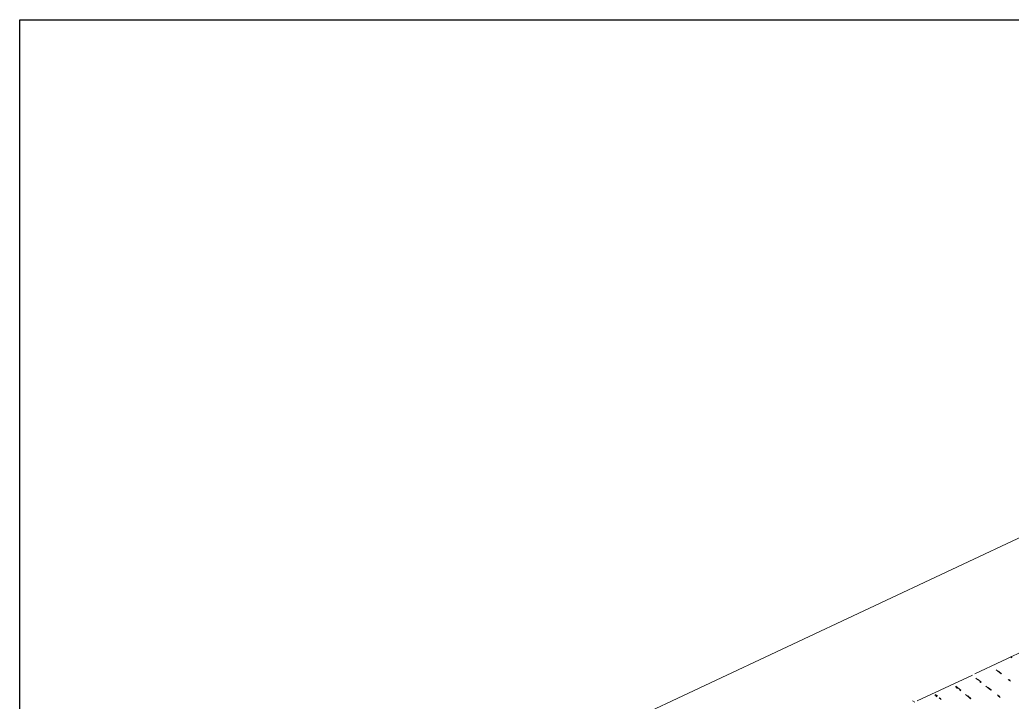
# Paper-space layout '03 3D Building and Roof' of a CAD drawing. Header units: millimetres. Extents: x 5 to 415, y 5 to 292.
# Drawn here: x 224 to 256.54, y 86.26 to 108.64 of the extents above; entities that cross this region are included whole.
import ezdxf

# ---------------------------------------------------------------- set-up
doc = ezdxf.new("R2010")
doc.units = ezdxf.units.MM
doc.layers.add('EXISTING', color=7, linetype='Continuous')
picture_1 = doc.add_image_def('image3.png', size_in_pixel=(1577, 763))

# ---------------------------------------------------------------- blocks, each defined once
blk = doc.blocks.new('SHEET_03')
at = {"layer": 'EXISTING', "color": 250, "lineweight": 9}
for p, q in [((226.052, 77.226), (265.07, 95.544)), ((255.32, 87.184), (257.092, 88.016)), ((256.502, 87.752), (256.499, 87.739)), ((256.532, 87.712), (256.499, 87.739)), ((256.535, 87.726), (256.502, 87.752)), ((256.02, 87.316), (256.186, 87.185)), ((256.199, 87.19), (256.099, 87.269)), ((253.432, 86.297), (255.243, 87.147)), ((255.351, 87.044), (255.418, 86.991)), ((255.53, 86.918), (255.43, 86.997)), ((255.514, 86.899), (255.481, 86.925)), ((255.484, 86.939), (255.517, 86.912)), ((255.526, 86.905), (255.493, 86.931)), ((256.418, 87), (256.485, 86.947)), ((256.461, 86.966), (256.428, 86.992)), ((256.464, 86.98), (256.431, 87.006)), ((254.682, 86.772), (254.749, 86.719)), ((254.861, 86.646), (254.695, 86.778)), ((254.746, 86.706), (254.712, 86.732)), ((254.815, 86.667), (254.848, 86.64)), ((254.858, 86.633), (254.824, 86.659)), ((255.683, 86.781), (255.849, 86.649)), ((255.862, 86.655), (255.762, 86.734)), ((253.355, 86.261), (253.277, 86.298)), ((254.013, 86.5), (254.08, 86.447)), ((254.092, 86.453), (254.026, 86.506)), ((254.077, 86.434), (254.043, 86.46)), ((254.146, 86.395), (254.213, 86.342)), ((254.192, 86.374), (254.159, 86.4)), ((255.014, 86.509), (255.18, 86.377)), ((255.193, 86.383), (255.093, 86.462)), ((255.177, 86.363), (255.144, 86.39)), ((255.19, 86.369), (255.156, 86.396)), ((256.127, 86.444), (256.061, 86.497)), ((256.081, 86.465), (256.148, 86.412))]:
    blk.add_line(p, q, dxfattribs=at)
image = blk.add_image(picture_1, insert=(224, 57.357), size_in_units=(106, 51.286))

psp = doc.layouts.new('03 3D Building and Roof')

# ---------------------------------------------------------------- block references
psp.add_blockref('SHEET_03', (0, 0))

doc.saveas('drawing.dxf')
